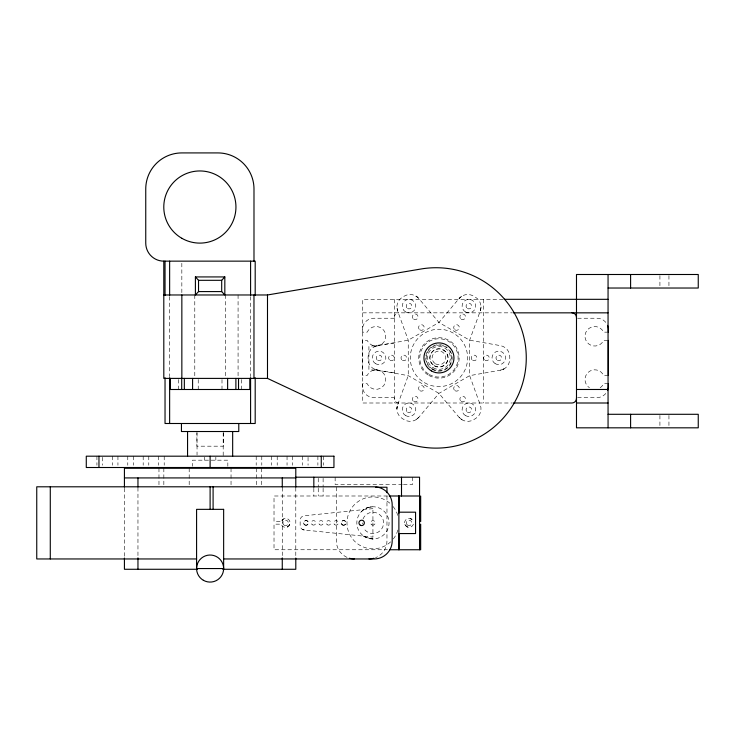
<?xml version="1.0" encoding="UTF-8"?>
<svg xmlns="http://www.w3.org/2000/svg" width="735" height="735" viewBox="0 0 735 735"><rect width="100%" height="100%" fill="white"/><g stroke="black" fill="none" stroke-linecap="round" stroke-linejoin="round"><path stroke-width="0.55" stroke-dasharray="3.67 2.76" d="M361.537 511.477L363.807 509.585M368.492 507.38L372.93 506.755L369.999 507.021M394.3 343.208L368.915 346.341L368.915 369.512L394.3 372.636M503.089 299.32L362.732 299.32L362.732 403L512.35 403M362.732 312.844L512.35 312.844M394.3 318.237L373.738 318.237A11.273 11.273 0 0 0 362.465 329.51L362.465 332.156L367.178 332.156A9.766 9.766 0 0 1 382.081 328.618A9.766 9.766 0 0 1 382.081 343.934A9.766 9.766 0 0 1 367.178 340.406L362.465 340.406L362.465 375.447L367.178 375.447A9.766 9.766 0 0 1 382.081 371.91A9.766 9.766 0 0 1 382.081 387.226A9.766 9.766 0 0 1 367.178 383.698L362.465 383.698L362.465 386.334A11.273 11.273 0 0 0 373.738 397.607L394.3 397.607M577.636 318.237L597.05 318.237A11.273 11.273 0 0 1 606.494 323.345M608.332 332.156L603.619 332.156A9.766 9.766 0 0 0 588.717 328.618A9.766 9.766 0 0 0 588.717 343.934A9.766 9.766 0 0 0 603.619 340.406L608.332 340.406M608.332 375.447L603.619 375.447A9.766 9.766 0 0 0 588.377 372.195A9.766 9.766 0 0 0 589.424 387.74M608.332 383.698L603.619 383.698A9.766 9.766 0 0 1 599.861 387.905M577.636 397.607L597.05 397.607A11.273 11.273 0 0 0 606.494 392.508M208.538 460.183L192.386 460.183L192.386 466.22M211.156 460.183L227.832 460.183L227.832 466.22M402.33 484.512L335.142 484.512L335.142 477.199M403.469 484.512L412.583 484.512L412.583 477.199M387.464 495.996L274.017 495.996L274.017 521.602L281.275 521.602A4.511 4.511 0 0 1 288.221 519.204A4.511 4.511 0 0 1 288.221 526.545A4.511 4.511 0 0 1 281.275 524.156L274.017 524.156L274.017 549.752L387.428 549.752M181.83 263.259L181.848 292.852M668.942 275.625L668.942 288.028M668.942 415.422L668.942 427.825M659.92 275.625L659.92 288.028M659.92 415.422L659.92 427.825M483.593 299.32L483.593 403M394.3 299.32L394.3 403M386.968 495.996L386.968 540.914A18.035 18.035 0 0 1 375.567 557.69M336.354 487.232L336.354 540.914A18.035 18.035 0 0 0 347.747 557.69M323.483 456.187L323.483 465.246M323.115 478.301L323.115 487.149M323.115 488.261L323.115 495.996M318.246 478.301L318.246 487.149M318.246 488.261L318.246 495.996M317.887 456.187L317.887 465.246M313.836 488.261L313.836 495.996M308.057 457.317L308.057 465.246M302.462 456.187L302.462 465.246M295.792 487.645L295.792 556.9M292.631 456.187L292.631 465.246M287.045 456.187L287.045 465.246M282.268 487.617L282.268 556.799M277.214 456.187L277.214 465.246M271.619 456.187L271.619 465.246M261.789 456.187L261.789 465.246M261.43 468.232L261.43 485.348M256.552 468.232L256.552 485.348M256.193 456.187L256.193 465.246M250.589 296.591L250.589 376.623M241.521 379.508L241.521 389.495M238.076 294.974L238.076 377.257M231.038 468.232L231.038 485.348M225.443 294.974L225.443 377.257M223.348 432.649L223.348 446.182L196.879 446.182L196.879 432.649M223.192 432.639L223.192 456.187M221.998 379.508L221.998 389.495M215.842 457.188L215.842 460.183M204.385 457.188L204.385 460.183M198.229 379.508L198.229 389.495M197.035 432.639L197.035 455.066M194.784 294.974L194.784 377.257M189.189 468.232L189.189 485.348M178.706 379.508L178.706 389.495M169.638 296.591L169.638 376.623M164.208 456.187L164.208 465.246M163.841 468.232L163.841 485.348M158.971 468.232L158.971 485.348M158.613 456.187L158.613 465.246M148.782 456.187L148.782 465.246M143.187 456.187L143.187 465.246M137.959 487.617L137.959 556.799M133.357 456.187L133.357 465.246M127.771 456.187L127.771 465.246M124.426 488.251L124.426 556.9M117.94 456.187L117.94 465.246M112.345 456.187L112.345 465.246M102.514 457.317L102.514 465.246M96.919 456.187L96.919 465.246M413.401 524.156A4.511 4.511 0 0 1 406.455 526.545A4.511 4.511 0 0 1 406.455 519.204A4.511 4.511 0 0 1 413.401 521.602M397.883 530.018A25.955 25.955 0 0 1 393.078 539.233M390.643 541.851A25.955 25.955 0 0 1 354.371 541.015A25.955 25.955 0 0 1 354.371 504.734A25.955 25.955 0 0 1 390.643 503.907M393.078 506.516A25.955 25.955 0 0 1 397.883 515.74M363.035 518.956A10.639 10.639 0 0 1 379.076 514.188A10.639 10.639 0 0 1 379.921 530.909A10.639 10.639 0 0 1 363.476 527.767M362.337 523.834A10.639 10.639 0 0 1 362.291 522.879M450.022 350.678A13.239 13.239 0 0 1 441.037 370.991A13.239 13.239 0 0 1 426.162 354.5A13.239 13.239 0 0 1 447.293 347.646M398.811 403.037A4.557 4.557 0 0 1 394.327 398.407M394.327 317.446A4.557 4.557 0 0 1 398.811 312.816M397.065 406.859L396.872 408.798L397.552 405.058L408.247 375.649L408.247 340.204L397.552 310.786L396.872 307.055L397.552 310.786A11.273 11.273 0 0 1 402.514 297.17L404.553 295.994A11.273 11.273 0 0 1 418.821 298.511L438.951 322.481L469.647 340.204L500.462 345.643A11.273 11.273 0 0 1 509.778 356.751L509.778 359.103A11.273 11.273 0 0 1 500.462 370.201L469.647 375.649L438.951 393.372L418.821 417.342L415.927 419.795L418.821 417.342A11.273 11.273 0 0 1 404.553 419.86L402.514 418.674A11.273 11.273 0 0 1 397.552 405.058L397.065 406.859M481.021 307.055L480.341 310.786L469.647 340.204L469.647 375.649L480.341 405.058A11.273 11.273 0 0 1 475.38 418.674L473.34 419.86A11.273 11.273 0 0 1 459.072 417.342L438.951 393.372L408.247 375.649L377.432 370.201L373.858 368.924L377.432 370.201A11.273 11.273 0 0 1 368.116 359.103L368.116 356.751A11.273 11.273 0 0 1 377.432 345.643L408.247 340.204L438.951 322.481L459.072 298.511L461.966 296.058L459.072 298.511A11.273 11.273 0 0 1 473.34 295.994L475.38 297.17A11.273 11.273 0 0 1 480.341 310.786L481.021 307.055M289.801 524.533L287.266 527.068L289.801 524.533M282.966 519.222L281.909 520.288L284.27 518.57L282.966 519.222M375.631 346.121L373.858 346.92L377.432 345.643L375.631 346.121M504.035 368.924L500.462 370.201L504.035 368.924M366.995 507.885L366.012 508.317L368.327 507.426L366.995 507.885M372.93 508.638L304.198 515.777A4.511 4.511 0 0 0 300.156 520.261L300.156 525.488A4.511 4.511 0 0 0 304.198 529.981L372.93 537.12L372.93 508.638M372.93 539.003L366.012 537.441L372.93 539.003M304.198 529.972L302.673 529.54L304.198 529.972M411.719 519.222L410.415 518.57L412.767 520.288L411.719 519.222M365.525 537.202L363.807 536.164L365.525 537.202M407.42 527.068L404.884 524.533L407.42 527.068M417.508 297.188L415.927 296.058L418.821 298.511L417.508 297.188M461.966 419.795L459.072 417.342L461.966 419.795M434.348 365.892A9.197 9.197 0 0 0 448.148 357.927A9.197 9.197 0 0 0 434.348 349.961A9.197 9.197 0 0 0 434.348 365.892M363.65 536.054A16.124 16.124 0 0 0 388.99 524.321A16.124 16.124 0 0 0 366.159 508.243A16.124 16.124 0 0 0 363.65 536.054M342.289 524.716A2.251 2.251 0 0 0 345.827 523.081A2.251 2.251 0 0 0 342.639 520.83A2.251 2.251 0 0 0 342.289 524.716M334.774 524.716A2.251 2.251 0 0 0 338.32 523.081A2.251 2.251 0 0 0 335.123 520.83A2.251 2.251 0 0 0 334.774 524.716M327.259 524.716A2.251 2.251 0 0 0 330.805 523.081A2.251 2.251 0 0 0 327.608 520.83A2.251 2.251 0 0 0 327.259 524.716M319.743 524.716A2.251 2.251 0 0 0 323.29 523.081A2.251 2.251 0 0 0 320.092 520.83A2.251 2.251 0 0 0 319.743 524.716M312.237 524.716A2.251 2.251 0 0 0 315.774 523.081A2.251 2.251 0 0 0 312.586 520.83A2.251 2.251 0 0 0 312.237 524.716M304.722 524.716A2.251 2.251 0 0 0 308.268 523.081A2.251 2.251 0 0 0 305.071 520.83A2.251 2.251 0 0 0 304.722 524.716M342.363 524.983A2.435 2.435 0 0 0 346.02 522.879A2.435 2.435 0 0 0 342.363 520.766A2.435 2.435 0 0 0 342.363 524.983M304.612 524.863A2.435 2.435 0 0 0 308.443 523.1A2.435 2.435 0 0 0 304.997 520.665A2.435 2.435 0 0 0 304.612 524.863M371.809 524.827A2.251 2.251 0 0 0 375.19 522.879A2.251 2.251 0 0 0 371.809 520.922A2.251 2.251 0 0 0 371.809 524.827M284.05 525.093A2.71 2.71 0 0 0 288.295 523.118A2.71 2.71 0 0 0 284.463 520.426A2.71 2.71 0 0 0 284.05 525.093M407.521 525.093A2.71 2.71 0 0 0 411.775 523.118A2.71 2.71 0 0 0 407.943 520.426A2.71 2.71 0 0 0 407.521 525.093M429.359 374.519A19.165 19.165 0 0 0 458.116 357.927A19.165 19.165 0 0 0 429.359 341.325A19.165 19.165 0 0 0 429.359 374.519M433.218 367.84A11.457 11.457 0 0 0 450.399 357.927A11.457 11.457 0 0 0 433.218 348.004A11.457 11.457 0 0 0 433.218 367.84M428.845 375.42A20.203 20.203 0 0 0 459.145 357.927A20.203 20.203 0 0 0 428.845 340.424A20.203 20.203 0 0 0 428.845 375.42M432.548 369.016A12.807 12.807 0 0 0 451.749 357.927A12.807 12.807 0 0 0 432.548 346.828A12.807 12.807 0 0 0 432.548 369.016M435.515 363.862A6.854 6.854 0 0 0 445.805 357.927A6.854 6.854 0 0 0 435.515 351.991A6.854 6.854 0 0 0 435.515 363.862M407.493 308.443A2.793 2.793 0 0 0 411.82 306.256A2.793 2.793 0 0 0 407.76 303.601A2.793 2.793 0 0 0 407.493 308.443M413.676 319.137A2.793 2.793 0 0 0 417.994 316.95A2.793 2.793 0 0 0 413.943 314.304A2.793 2.793 0 0 0 413.676 319.137M419.85 329.84A2.793 2.793 0 0 0 424.178 327.654A2.793 2.793 0 0 0 420.117 325.008A2.793 2.793 0 0 0 419.85 329.84M467.359 308.452A2.793 2.793 0 0 0 471.659 306.229A2.793 2.793 0 0 0 467.579 303.619A2.793 2.793 0 0 0 467.359 308.452M461.185 319.155A2.793 2.793 0 0 0 465.485 316.932A2.793 2.793 0 0 0 461.405 314.314A2.793 2.793 0 0 0 461.185 319.155M455.002 329.859A2.793 2.793 0 0 0 459.301 327.626A2.793 2.793 0 0 0 455.231 325.017A2.793 2.793 0 0 0 455.002 329.859M497.393 360.343A2.793 2.793 0 0 0 501.582 357.927A2.793 2.793 0 0 0 497.393 355.501A2.793 2.793 0 0 0 497.393 360.343M485.036 360.343A2.793 2.793 0 0 0 489.225 357.927A2.793 2.793 0 0 0 485.036 355.501A2.793 2.793 0 0 0 485.036 360.343M472.678 360.343A2.793 2.793 0 0 0 476.868 357.927A2.793 2.793 0 0 0 472.678 355.501A2.793 2.793 0 0 0 472.678 360.343M467.341 412.087A2.793 2.793 0 0 0 471.659 409.9A2.793 2.793 0 0 0 467.607 407.254A2.793 2.793 0 0 0 467.341 412.087M461.157 401.393A2.793 2.793 0 0 0 465.485 399.206A2.793 2.793 0 0 0 461.424 396.551A2.793 2.793 0 0 0 461.157 401.393M454.983 390.689A2.793 2.793 0 0 0 459.301 388.503A2.793 2.793 0 0 0 455.25 385.857A2.793 2.793 0 0 0 454.983 390.689M407.521 412.105A2.793 2.793 0 0 0 411.82 409.882A2.793 2.793 0 0 0 407.741 407.263A2.793 2.793 0 0 0 407.521 412.105M413.695 401.402A2.793 2.793 0 0 0 417.994 399.178A2.793 2.793 0 0 0 413.915 396.569A2.793 2.793 0 0 0 413.695 401.402M419.869 390.698A2.793 2.793 0 0 0 424.178 388.475A2.793 2.793 0 0 0 420.098 385.866A2.793 2.793 0 0 0 419.869 390.698M402.422 360.343A2.793 2.793 0 0 0 406.611 357.927A2.793 2.793 0 0 0 402.422 355.501A2.793 2.793 0 0 0 402.422 360.343M390.065 360.343A2.793 2.793 0 0 0 394.254 357.927A2.793 2.793 0 0 0 390.065 355.501A2.793 2.793 0 0 0 390.065 360.343M377.707 360.343A2.793 2.793 0 0 0 381.897 357.927A2.793 2.793 0 0 0 377.707 355.501A2.793 2.793 0 0 0 377.707 360.343M424.61 382.751A28.665 28.665 0 0 0 467.616 357.927A28.665 28.665 0 0 0 424.61 333.093A28.665 28.665 0 0 0 424.61 382.751M434.44 365.736A9.022 9.022 0 0 0 447.964 357.927A9.022 9.022 0 0 0 434.44 350.117A9.022 9.022 0 0 0 434.44 365.736M465.485 311.962A6.762 6.762 0 0 0 475.637 306.1A6.762 6.762 0 0 0 465.485 300.238A6.762 6.762 0 0 0 465.485 311.962M405.646 311.962A6.762 6.762 0 0 0 415.789 306.1A6.762 6.762 0 0 0 405.646 300.238A6.762 6.762 0 0 0 405.646 311.962M465.485 415.606A6.762 6.762 0 0 0 475.637 409.753A6.762 6.762 0 0 0 465.485 403.892A6.762 6.762 0 0 0 465.485 415.606M405.646 415.606A6.762 6.762 0 0 0 415.789 409.753A6.762 6.762 0 0 0 405.646 403.892A6.762 6.762 0 0 0 405.646 415.606M375.456 363.623A6.762 6.762 0 0 0 385.857 358.239A6.762 6.762 0 0 0 375.998 351.918A6.762 6.762 0 0 0 375.456 363.623M495.142 363.623A6.762 6.762 0 0 0 505.542 358.239A6.762 6.762 0 0 0 495.684 351.918A6.762 6.762 0 0 0 495.142 363.623"/><path stroke-width="1.1" d="M195.4 276.93L198.533 280.311L198.533 291.584L195.4 294.974L195.4 276.93L224.827 276.93L224.827 294.974L221.694 291.584L221.694 280.311L224.827 276.93M163.813 294.974L267.494 294.974L421.036 268.992A90.194 90.194 0 0 1 525.442 370.128A90.194 90.194 0 0 1 397.736 439.567L267.494 378.396L163.813 378.396L163.795 261.145A18.035 18.035 0 0 1 145.75 243.11L145.75 188.996A36.079 36.079 0 0 1 181.83 152.917L217.909 152.917A36.079 36.079 0 0 1 253.988 188.996L253.988 261.145M163.795 261.145L255.192 261.145L255.192 295.442M198.533 280.311L221.694 280.311M608.056 288.028L698.25 288.028L698.25 274.495L576.488 274.495L576.488 427.825L698.25 427.825L698.25 414.292L608.056 414.292M198.533 291.584L221.694 291.584M504.238 299.32L608.056 299.32M513.407 312.844L608.056 312.844M576.488 389.476L608.056 389.476M513.489 403L571.977 403A4.557 4.557 0 0 0 576.461 398.407M576.488 403L608.056 403M295.792 477.199L419.547 477.199L419.547 549.752M124.426 477.925L295.792 477.925M375.723 487.232L386.968 487.232L386.968 492.707M389.201 495.996L419.547 495.996M398.885 512.185L415.56 512.185L415.56 533.564L398.885 533.564M389.725 549.752L420.668 549.752L420.668 524.156M196.585 558.958L36.75 558.958L36.75 486.8L374.152 486.8A18.035 18.035 0 0 1 392.187 504.835L392.187 540.914A18.035 18.035 0 0 1 374.152 558.958L223.642 558.958M197.513 569.276L124.426 569.276L124.426 558.03M222.714 569.276L295.792 569.276L295.792 558.03M630.602 274.495L630.602 288.028M630.602 414.292L630.602 427.825M608.332 332.156L608.332 329.51A11.273 11.273 0 0 0 607.533 325.366M608.332 340.406L608.332 375.447M608.332 383.698L608.332 386.334A11.273 11.273 0 0 1 607.533 390.487M608.056 274.495L608.056 427.825M420.668 495.996L420.668 521.602M401.503 477.199L401.503 495.996M398.995 495.996L398.995 513.159M398.995 533.739L398.995 549.752M398.885 495.996L398.885 549.752M321.259 456.187L321.259 467.506M313.836 477.199L313.836 487.149M295.792 487.149L295.792 468.232L124.426 468.232L124.426 487.103M282.268 477.925L282.268 487.057M282.268 557.856L282.268 569.276M267.494 294.974L267.494 378.396M255.192 377.762L255.192 423.498L165.035 423.498L165.035 377.762M253.97 294.974L253.97 378.396M250.589 261.145L250.589 295.442M250.589 377.762L250.589 423.498M249.799 378.396L249.799 389.495L170.428 389.495L170.428 378.396M238.783 423.498L238.783 431.518L181.444 431.518L181.444 423.498M238.526 378.396L238.526 389.495M235.889 378.396L235.889 389.495M232.664 431.518L232.664 456.187M227.629 378.396L227.629 389.495M213.095 486.8L213.095 509.346M210.109 456.187L210.109 467.506M210.109 486.8L210.109 509.346M192.588 378.396L192.588 389.495M187.563 431.518L187.563 456.187M184.338 378.396L184.338 389.495M181.848 294.974L181.848 378.396M181.701 378.396L181.701 389.495M169.638 261.145L169.638 295.442M169.638 377.762L169.638 423.498M165.035 261.145L165.035 295.442M137.959 477.925L137.959 487.057M137.959 557.856L137.959 569.276M98.959 456.187L98.959 467.506M50.283 486.8L50.283 558.958M373.894 558.26A18.035 18.035 0 0 1 368.933 558.958M354.389 558.958A18.035 18.035 0 0 1 349.428 558.26M571.977 312.816A4.557 4.557 0 0 1 576.461 317.446M333.947 456.187L86.28 456.187L86.28 467.506L333.947 467.506L333.947 456.187M223.642 509.346L196.585 509.346L196.585 568.55L223.642 568.55L223.642 509.346M431.436 370.927A15.022 15.022 0 0 0 453.964 357.927A15.022 15.022 0 0 0 431.436 344.917A15.022 15.022 0 0 0 431.436 370.927M203.347 580.273A13.533 13.533 0 0 0 223.642 568.55A13.533 13.533 0 0 0 203.347 556.836A13.533 13.533 0 0 0 203.347 580.273M360.306 525.222A2.71 2.71 0 0 0 364.367 522.879A2.71 2.71 0 0 0 360.306 520.536A2.71 2.71 0 0 0 360.306 525.222M181.83 238.278A36.079 36.079 0 0 0 235.944 207.031A36.079 36.079 0 0 0 181.83 175.784A36.079 36.079 0 0 0 181.83 238.278"/></g></svg>
